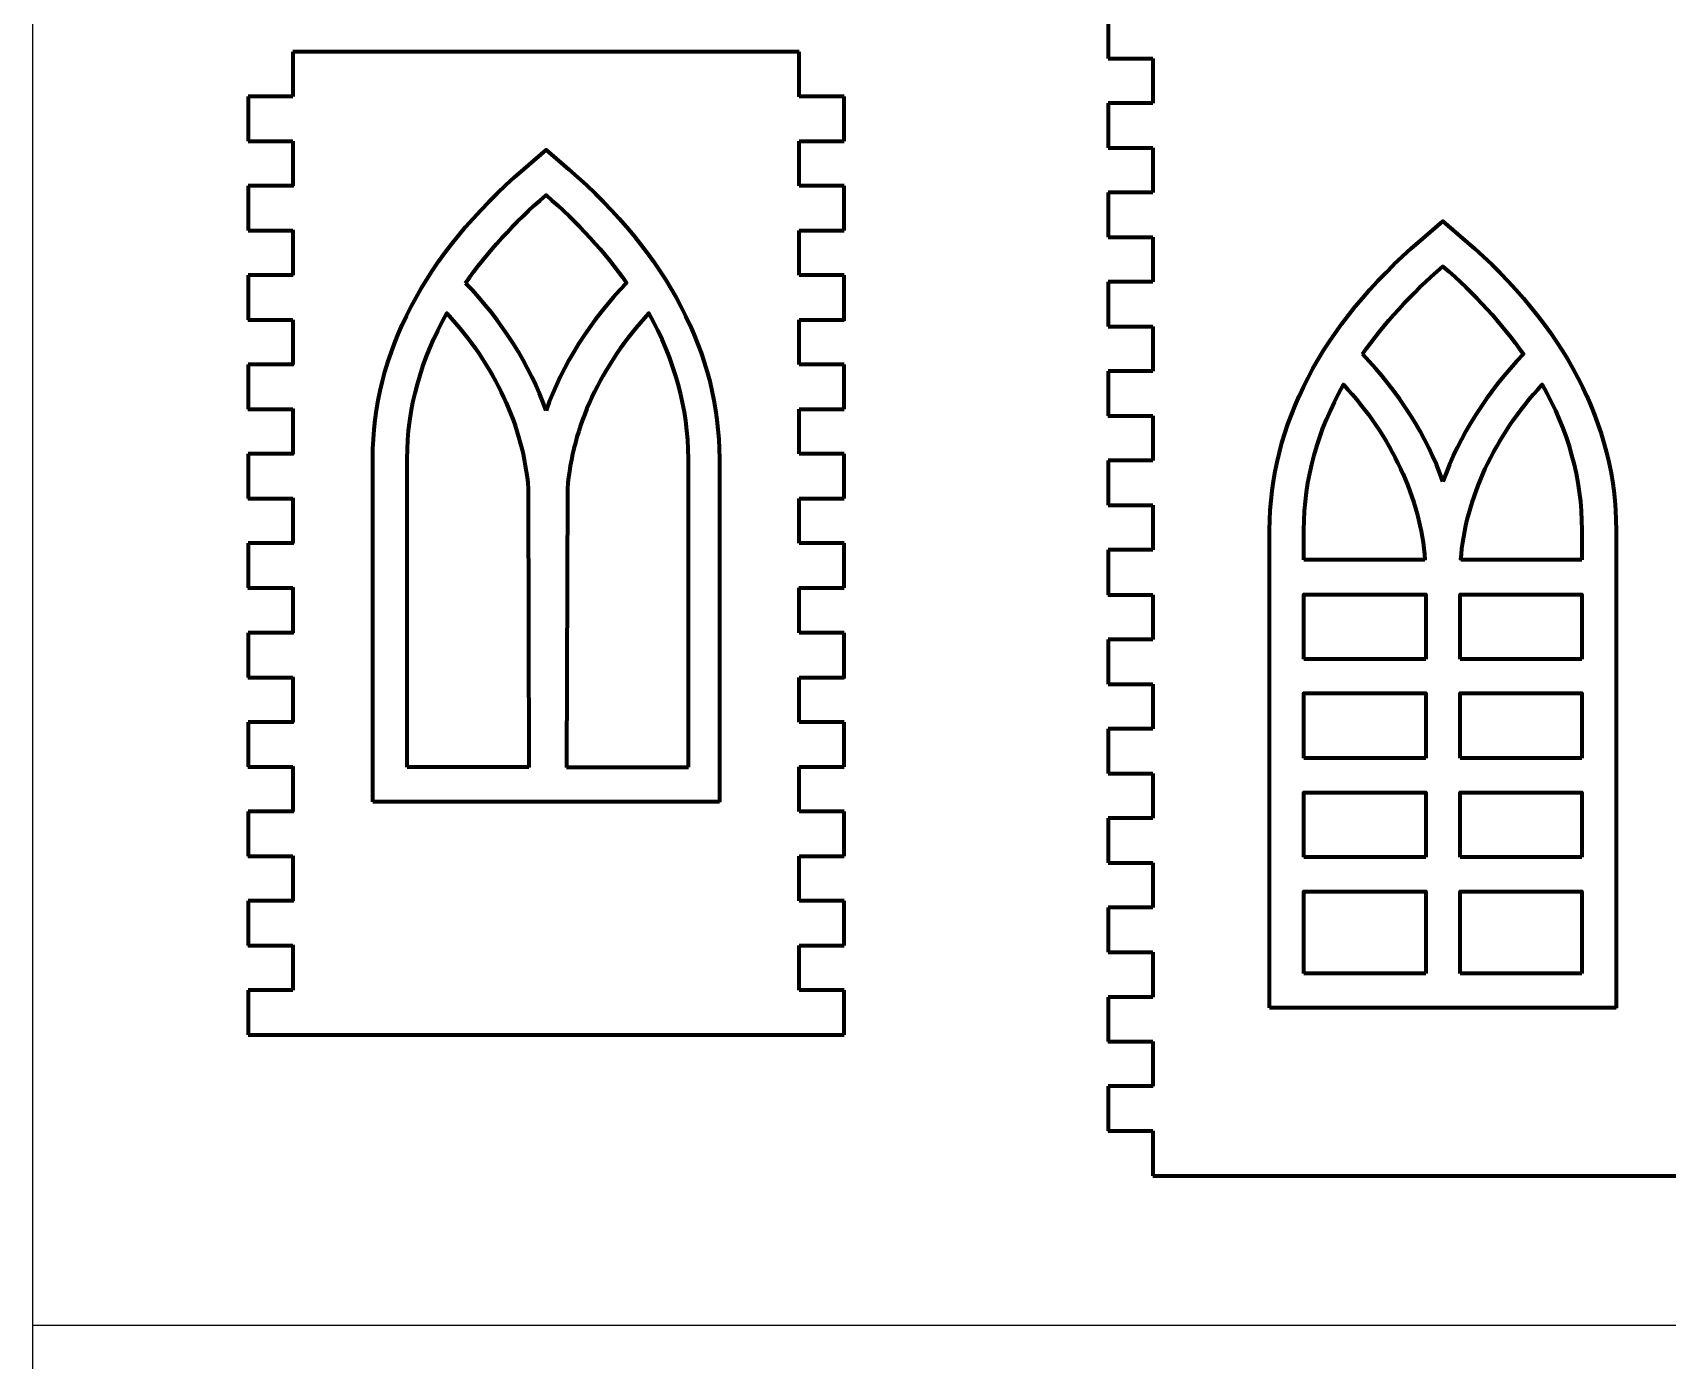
# Model space of a CAD drawing. Header units: centimetres. Extents: x 1569 to 2514, y -799 to -397.
# Drawn here: x 1568.6 to 1671, y -601.1 to -518 of the extents above; entities that cross this region are included whole.
import ezdxf

# ---------------------------------------------------------------- set-up
doc = ezdxf.new("R2010")
doc.units = ezdxf.units.CM
doc.header["$MEASUREMENT"] = 0
doc.layers.add('layer 1', color=7, linetype='Continuous')

msp = doc.modelspace()

# ---------------------------------------------------------------- linework, layer by layer
for p, q in [((1568.57, -398.93), (1568.57, -798.93)), ((1568.57, -598.93), (2018.57, -598.93))]:
    msp.add_line(p, q)
at = {"layer": 'layer 1', "lineweight": 80}
for points, knots in [([(1635.97, -516.77), (1635.97, -516.77), (1635.97, -516.77), (1635.97, -519.57), (1635.97, -519.57)], [0.372727273, 0.372727273, 0.372727273, 0.372727273, 0.372727283, 0.377272727, 0.377272727, 0.377272727, 0.377272727]), ([(1616.61, -519.15), (1616.61, -519.15), (1616.61, -519.15), (1584.88, -519.15), (1584.88, -519.15)], [0.04301075, 0.04301075, 0.04301075, 0.04301075, 0.04301076, 0.05376344, 0.05376344, 0.05376344, 0.05376344]), ([(1584.88, -519.15), (1584.88, -519.15), (1584.88, -519.15), (1584.88, -521.95), (1584.88, -521.95)], [0.05376344, 0.05376344, 0.05376344, 0.05376344, 0.05376345, 0.06451613, 0.06451613, 0.06451613, 0.06451613]), ([(1616.61, -521.95), (1616.61, -521.95), (1616.61, -521.95), (1616.61, -519.15), (1616.61, -519.15)], [0.03225806, 0.03225806, 0.03225806, 0.03225806, 0.03225807, 0.04301075, 0.04301075, 0.04301075, 0.04301075]), ([(1635.97, -519.57), (1635.97, -519.57), (1635.97, -519.57), (1638.77, -519.57), (1638.77, -519.57)], [0.377272727, 0.377272727, 0.377272727, 0.377272727, 0.377272737, 0.381818182, 0.381818182, 0.381818182, 0.381818182]), ([(1638.77, -519.57), (1638.77, -519.57), (1638.77, -519.57), (1638.77, -522.37), (1638.77, -522.37)], [0.381818182, 0.381818182, 0.381818182, 0.381818182, 0.381818192, 0.386363636, 0.386363636, 0.386363636, 0.386363636]), ([(1584.88, -521.95), (1584.88, -521.95), (1584.88, -521.95), (1582.08, -521.95), (1582.08, -521.95)], [0.07526882, 0.07526882, 0.07526882, 0.07526882, 0.07526883, 0.08602151, 0.08602151, 0.08602151, 0.08602151]), ([(1582.08, -521.95), (1582.08, -521.95), (1582.08, -521.95), (1582.08, -524.75), (1582.08, -524.75)], [0.08602151, 0.08602151, 0.08602151, 0.08602151, 0.08602152, 0.09677419, 0.09677419, 0.09677419, 0.09677419]), ([(1584.88, -521.95), (1584.88, -521.95), (1584.88, -521.95), (1584.88, -521.95), (1584.88, -521.95)], [0.06451613, 0.06451613, 0.06451613, 0.06451613, 0.06451614, 0.07526882, 0.07526882, 0.07526882, 0.07526882]), ([(1619.41, -521.95), (1619.41, -521.95), (1619.41, -521.95), (1616.61, -521.95), (1616.61, -521.95)], [0.01075269, 0.01075269, 0.01075269, 0.01075269, 0.0107527, 0.02150538, 0.02150538, 0.02150538, 0.02150538]), ([(1616.61, -521.95), (1616.61, -521.95), (1616.61, -521.95), (1616.61, -521.95), (1616.61, -521.95)], [0.02150538, 0.02150538, 0.02150538, 0.02150538, 0.02150539, 0.03225806, 0.03225806, 0.03225806, 0.03225806]), ([(1638.77, -522.37), (1638.77, -522.37), (1638.77, -522.37), (1635.97, -522.37), (1635.97, -522.37)], [0.386363636, 0.386363636, 0.386363636, 0.386363636, 0.386363646, 0.390909091, 0.390909091, 0.390909091, 0.390909091]), ([(1635.97, -522.37), (1635.97, -522.37), (1635.97, -522.37), (1635.97, -525.17), (1635.97, -525.17)], [0.390909091, 0.390909091, 0.390909091, 0.390909091, 0.390909101, 0.395454545, 0.395454545, 0.395454545, 0.395454545]), ([(1582.08, -524.75), (1582.08, -524.75), (1582.08, -524.75), (1584.88, -524.75), (1584.88, -524.75)], [0.09677419, 0.09677419, 0.09677419, 0.09677419, 0.0967742, 0.10752688, 0.10752688, 0.10752688, 0.10752688]), ([(1584.88, -524.75), (1584.88, -524.75), (1584.88, -524.75), (1584.88, -527.55), (1584.88, -527.55)], [0.10752688, 0.10752688, 0.10752688, 0.10752688, 0.10752689, 0.11827957, 0.11827957, 0.11827957, 0.11827957]), ([(1616.61, -527.55), (1616.61, -527.55), (1616.61, -527.55), (1616.61, -524.75), (1616.61, -524.75)], [0.96774194, 0.96774194, 0.96774194, 0.96774194, 0.96774195, 0.97849462, 0.97849462, 0.97849462, 0.97849462]), ([(1616.61, -524.75), (1616.61, -524.75), (1616.61, -524.75), (1619.41, -524.75), (1619.41, -524.75)], [0.97849462, 0.97849462, 0.97849462, 0.97849462, 0.97849463, 1, 1, 1, 1]), ([(1635.97, -525.17), (1635.97, -525.17), (1635.97, -525.17), (1638.77, -525.17), (1638.77, -525.17)], [0.395454545, 0.395454545, 0.395454545, 0.395454545, 0.395454555, 0.4, 0.4, 0.4, 0.4]), ([(1638.77, -525.17), (1638.77, -525.17), (1638.77, -525.17), (1638.77, -527.97), (1638.77, -527.97)], [0.4, 0.4, 0.4, 0.4, 0.40000001, 0.404545455, 0.404545455, 0.404545455, 0.404545455]), ([(1584.88, -527.55), (1584.88, -527.55), (1584.88, -527.55), (1582.08, -527.55), (1582.08, -527.55)], [0.11827957, 0.11827957, 0.11827957, 0.11827957, 0.11827958, 0.12903226, 0.12903226, 0.12903226, 0.12903226]), ([(1582.08, -527.55), (1582.08, -527.55), (1582.08, -527.55), (1582.08, -530.35), (1582.08, -530.35)], [0.12903226, 0.12903226, 0.12903226, 0.12903226, 0.12903227, 0.13978495, 0.13978495, 0.13978495, 0.13978495]), ([(1600.74, -528.14), (1600.74, -528.14), (1602.74, -529.86), (1604.44, -531.71), (1605.79, -533.65)], [0.2, 0.2, 0.2, 0.2, 0.2, 0.4, 0.4, 0.4, 0.4]), ([(1619.41, -527.55), (1619.41, -527.55), (1619.41, -527.55), (1616.61, -527.55), (1616.61, -527.55)], [0.95698925, 0.95698925, 0.95698925, 0.95698925, 0.95698926, 0.96774194, 0.96774194, 0.96774194, 0.96774194]), ([(1619.41, -530.35), (1619.41, -530.35), (1619.41, -530.35), (1619.41, -527.55), (1619.41, -527.55)], [0.94623656, 0.94623656, 0.94623656, 0.94623656, 0.94623657, 0.95698925, 0.95698925, 0.95698925, 0.95698925]), ([(1638.77, -527.97), (1638.77, -527.97), (1638.77, -527.97), (1635.97, -527.97), (1635.97, -527.97)], [0.404545455, 0.404545455, 0.404545455, 0.404545455, 0.404545465, 0.409090909, 0.409090909, 0.409090909, 0.409090909]), ([(1635.97, -527.97), (1635.97, -527.97), (1635.97, -527.97), (1635.97, -530.77), (1635.97, -530.77)], [0.409090909, 0.409090909, 0.409090909, 0.409090909, 0.409090919, 0.413636364, 0.413636364, 0.413636364, 0.413636364]), ([(1582.08, -530.35), (1582.08, -530.35), (1582.08, -530.35), (1584.88, -530.35), (1584.88, -530.35)], [0.13978495, 0.13978495, 0.13978495, 0.13978495, 0.13978496, 0.15053763, 0.15053763, 0.15053763, 0.15053763]), ([(1584.88, -530.35), (1584.88, -530.35), (1584.88, -530.35), (1584.88, -533.15), (1584.88, -533.15)], [0.15053763, 0.15053763, 0.15053763, 0.15053763, 0.15053764, 0.16129032, 0.16129032, 0.16129032, 0.16129032]), ([(1616.61, -533.15), (1616.61, -533.15), (1616.61, -533.15), (1616.61, -530.35), (1616.61, -530.35)], [0.92473118, 0.92473118, 0.92473118, 0.92473118, 0.92473119, 0.93548387, 0.93548387, 0.93548387, 0.93548387]), ([(1616.61, -530.35), (1616.61, -530.35), (1616.61, -530.35), (1619.41, -530.35), (1619.41, -530.35)], [0.93548387, 0.93548387, 0.93548387, 0.93548387, 0.93548388, 0.94623656, 0.94623656, 0.94623656, 0.94623656]), ([(1635.97, -530.77), (1635.97, -530.77), (1635.97, -530.77), (1638.77, -530.77), (1638.77, -530.77)], [0.413636364, 0.413636364, 0.413636364, 0.413636364, 0.413636374, 0.418181818, 0.418181818, 0.418181818, 0.418181818]), ([(1638.77, -530.77), (1638.77, -530.77), (1638.77, -530.77), (1638.77, -533.57), (1638.77, -533.57)], [0.418181818, 0.418181818, 0.418181818, 0.418181818, 0.418181828, 0.422727273, 0.422727273, 0.422727273, 0.422727273]), ([(1584.88, -533.15), (1584.88, -533.15), (1584.88, -533.15), (1582.08, -533.15), (1582.08, -533.15)], [0.16129032, 0.16129032, 0.16129032, 0.16129032, 0.16129033, 0.17204301, 0.17204301, 0.17204301, 0.17204301]), ([(1582.08, -533.15), (1582.08, -533.15), (1582.08, -533.15), (1582.08, -535.95), (1582.08, -535.95)], [0.17204301, 0.17204301, 0.17204301, 0.17204301, 0.17204302, 0.1827957, 0.1827957, 0.1827957, 0.1827957]), ([(1619.41, -533.15), (1619.41, -533.15), (1619.41, -533.15), (1616.61, -533.15), (1616.61, -533.15)], [0.91397849, 0.91397849, 0.91397849, 0.91397849, 0.9139785, 0.92473118, 0.92473118, 0.92473118, 0.92473118]), ([(1619.41, -535.95), (1619.41, -535.95), (1619.41, -535.95), (1619.41, -533.15), (1619.41, -533.15)], [0.90322581, 0.90322581, 0.90322581, 0.90322581, 0.90322582, 0.91397849, 0.91397849, 0.91397849, 0.91397849]), ([(1638.77, -533.57), (1638.77, -533.57), (1638.77, -533.57), (1635.97, -533.57), (1635.97, -533.57)], [0.422727273, 0.422727273, 0.422727273, 0.422727273, 0.422727283, 0.427272727, 0.427272727, 0.427272727, 0.427272727]), ([(1635.97, -533.57), (1635.97, -533.57), (1635.97, -533.57), (1635.97, -536.37), (1635.97, -536.37)], [0.427272727, 0.427272727, 0.427272727, 0.427272727, 0.427272737, 0.431818182, 0.431818182, 0.431818182, 0.431818182]), ([(1656.94, -532.6), (1656.94, -532.6), (1658.94, -534.32), (1660.63, -536.17), (1661.98, -538.11)], [0.2, 0.2, 0.2, 0.2, 0.2, 0.4, 0.4, 0.4, 0.4]), ([(1600.74, -541.63), (1600.74, -541.63), (1599.72, -538.77), (1598, -536.03), (1595.7, -533.65)], [0.6, 0.6, 0.6, 0.6, 0.6, 1, 1, 1, 1]), ([(1605.79, -533.65), (1605.79, -533.65), (1603.48, -536.03), (1601.76, -538.77), (1600.74, -541.63)], [0.4, 0.4, 0.4, 0.4, 0.4, 0.6, 0.6, 0.6, 0.6]), ([(1592.04, -544.65), (1592.04, -544.65), (1592.04, -541.47), (1592.91, -538.41), (1594.52, -535.54)], [0.2857143, 0.2857143, 0.2857143, 0.2857143, 0.2857143, 0.4285714, 0.4285714, 0.4285714, 0.4285714]), ([(1594.52, -535.54), (1594.52, -535.54), (1597.52, -538.78), (1599.33, -542.69), (1599.62, -546.53)], [0.4285714, 0.4285714, 0.4285714, 0.4285714, 0.4285714, 0.5714286, 0.5714286, 0.5714286, 0.5714286]), ([(1607.18, -535.54), (1607.18, -535.54), (1604.18, -538.78), (1602.37, -542.69), (1602.08, -546.53)], [0.4285714, 0.4285714, 0.4285714, 0.4285714, 0.4285714, 0.5714286, 0.5714286, 0.5714286, 0.5714286]), ([(1609.66, -544.65), (1609.66, -544.65), (1609.66, -541.47), (1608.79, -538.41), (1607.18, -535.54)], [0.2857143, 0.2857143, 0.2857143, 0.2857143, 0.2857143, 0.4285714, 0.4285714, 0.4285714, 0.4285714]), ([(1582.08, -535.95), (1582.08, -535.95), (1582.08, -535.95), (1584.88, -535.95), (1584.88, -535.95)], [0.1827957, 0.1827957, 0.1827957, 0.1827957, 0.18279571, 0.19354839, 0.19354839, 0.19354839, 0.19354839]), ([(1584.88, -535.95), (1584.88, -535.95), (1584.88, -535.95), (1584.88, -538.75), (1584.88, -538.75)], [0.19354839, 0.19354839, 0.19354839, 0.19354839, 0.1935484, 0.20430108, 0.20430108, 0.20430108, 0.20430108]), ([(1616.61, -538.75), (1616.61, -538.75), (1616.61, -538.75), (1616.61, -535.95), (1616.61, -535.95)], [0.88172043, 0.88172043, 0.88172043, 0.88172043, 0.88172044, 0.89247312, 0.89247312, 0.89247312, 0.89247312]), ([(1616.61, -535.95), (1616.61, -535.95), (1616.61, -535.95), (1619.41, -535.95), (1619.41, -535.95)], [0.89247312, 0.89247312, 0.89247312, 0.89247312, 0.89247313, 0.90322581, 0.90322581, 0.90322581, 0.90322581]), ([(1635.97, -536.37), (1635.97, -536.37), (1635.97, -536.37), (1638.77, -536.37), (1638.77, -536.37)], [0.431818182, 0.431818182, 0.431818182, 0.431818182, 0.431818192, 0.436363636, 0.436363636, 0.436363636, 0.436363636]), ([(1638.77, -536.37), (1638.77, -536.37), (1638.77, -536.37), (1638.77, -539.17), (1638.77, -539.17)], [0.436363636, 0.436363636, 0.436363636, 0.436363636, 0.436363646, 0.440909091, 0.440909091, 0.440909091, 0.440909091]), ([(1656.94, -546.08), (1656.94, -546.08), (1655.92, -543.23), (1654.2, -540.49), (1651.89, -538.11)], [0.6, 0.6, 0.6, 0.6, 0.6, 1, 1, 1, 1]), ([(1661.98, -538.11), (1661.98, -538.11), (1659.68, -540.49), (1657.96, -543.23), (1656.94, -546.08)], [0.4, 0.4, 0.4, 0.4, 0.4, 0.6, 0.6, 0.6, 0.6]), ([(1584.88, -538.75), (1584.88, -538.75), (1584.88, -538.75), (1582.08, -538.75), (1582.08, -538.75)], [0.20430108, 0.20430108, 0.20430108, 0.20430108, 0.20430109, 0.21505376, 0.21505376, 0.21505376, 0.21505376]), ([(1582.08, -538.75), (1582.08, -538.75), (1582.08, -538.75), (1582.08, -541.55), (1582.08, -541.55)], [0.21505376, 0.21505376, 0.21505376, 0.21505376, 0.21505377, 0.22580645, 0.22580645, 0.22580645, 0.22580645]), ([(1619.41, -538.75), (1619.41, -538.75), (1619.41, -538.75), (1616.61, -538.75), (1616.61, -538.75)], [0.87096774, 0.87096774, 0.87096774, 0.87096774, 0.87096775, 0.88172043, 0.88172043, 0.88172043, 0.88172043]), ([(1619.41, -541.55), (1619.41, -541.55), (1619.41, -541.55), (1619.41, -538.75), (1619.41, -538.75)], [0.86021505, 0.86021505, 0.86021505, 0.86021505, 0.86021506, 0.87096774, 0.87096774, 0.87096774, 0.87096774]), ([(1638.77, -539.17), (1638.77, -539.17), (1638.77, -539.17), (1635.97, -539.17), (1635.97, -539.17)], [0.440909091, 0.440909091, 0.440909091, 0.440909091, 0.440909101, 0.445454545, 0.445454545, 0.445454545, 0.445454545]), ([(1635.97, -539.17), (1635.97, -539.17), (1635.97, -539.17), (1635.97, -541.97), (1635.97, -541.97)], [0.445454545, 0.445454545, 0.445454545, 0.445454545, 0.445454555, 0.45, 0.45, 0.45, 0.45]), ([(1650.71, -540), (1650.71, -540), (1653.71, -543.24), (1655.53, -547.15), (1655.81, -550.99)], [0.1666667, 0.1666667, 0.1666667, 0.1666667, 0.1666667, 0.3333333, 0.3333333, 0.3333333, 0.3333333]), ([(1658.06, -550.99), (1658.06, -550.99), (1658.35, -547.15), (1660.16, -543.24), (1663.16, -540)], [0.2, 0.2, 0.2, 0.2, 0.2, 0.4, 0.4, 0.4, 0.4]), ([(1663.16, -540), (1663.16, -540), (1664.77, -542.87), (1665.64, -545.93), (1665.64, -549.11)], [0.4, 0.4, 0.4, 0.4, 0.4, 0.6, 0.6, 0.6, 0.6]), ([(1582.08, -541.55), (1582.08, -541.55), (1582.08, -541.55), (1584.88, -541.55), (1584.88, -541.55)], [0.22580645, 0.22580645, 0.22580645, 0.22580645, 0.22580646, 0.23655914, 0.23655914, 0.23655914, 0.23655914]), ([(1584.88, -541.55), (1584.88, -541.55), (1584.88, -541.55), (1584.88, -544.35), (1584.88, -544.35)], [0.23655914, 0.23655914, 0.23655914, 0.23655914, 0.23655915, 0.24731183, 0.24731183, 0.24731183, 0.24731183]), ([(1616.61, -544.35), (1616.61, -544.35), (1616.61, -544.35), (1616.61, -541.55), (1616.61, -541.55)], [0.83870968, 0.83870968, 0.83870968, 0.83870968, 0.83870969, 0.84946237, 0.84946237, 0.84946237, 0.84946237]), ([(1616.61, -541.55), (1616.61, -541.55), (1616.61, -541.55), (1619.41, -541.55), (1619.41, -541.55)], [0.84946237, 0.84946237, 0.84946237, 0.84946237, 0.84946238, 0.86021505, 0.86021505, 0.86021505, 0.86021505]), ([(1635.97, -541.97), (1635.97, -541.97), (1635.97, -541.97), (1638.77, -541.97), (1638.77, -541.97)], [0.45, 0.45, 0.45, 0.45, 0.45000001, 0.454545455, 0.454545455, 0.454545455, 0.454545455]), ([(1638.77, -541.97), (1638.77, -541.97), (1638.77, -541.97), (1638.77, -544.77), (1638.77, -544.77)], [0.454545455, 0.454545455, 0.454545455, 0.454545455, 0.454545465, 0.459090909, 0.459090909, 0.459090909, 0.459090909]), ([(1584.88, -544.35), (1584.88, -544.35), (1584.88, -544.35), (1582.08, -544.35), (1582.08, -544.35)], [0.24731183, 0.24731183, 0.24731183, 0.24731183, 0.24731184, 0.25806452, 0.25806452, 0.25806452, 0.25806452]), ([(1582.08, -544.35), (1582.08, -544.35), (1582.08, -544.35), (1582.08, -547.15), (1582.08, -547.15)], [0.25806452, 0.25806452, 0.25806452, 0.25806452, 0.25806453, 0.2688172, 0.2688172, 0.2688172, 0.2688172]), ([(1592.04, -546.53), (1592.04, -546.53), (1592.04, -546.53), (1592.04, -544.65), (1592.04, -544.65)], [0.1428571, 0.1428571, 0.1428571, 0.1428571, 0.1428572, 0.2857143, 0.2857143, 0.2857143, 0.2857143]), ([(1609.66, -546.53), (1609.66, -546.53), (1609.66, -546.53), (1609.66, -544.65), (1609.66, -544.65)], [0.1428571, 0.1428571, 0.1428571, 0.1428571, 0.1428572, 0.2857143, 0.2857143, 0.2857143, 0.2857143]), ([(1619.41, -544.35), (1619.41, -544.35), (1619.41, -544.35), (1616.61, -544.35), (1616.61, -544.35)], [0.82795699, 0.82795699, 0.82795699, 0.82795699, 0.827957, 0.83870968, 0.83870968, 0.83870968, 0.83870968]), ([(1619.41, -547.15), (1619.41, -547.15), (1619.41, -547.15), (1619.41, -544.35), (1619.41, -544.35)], [0.8172043, 0.8172043, 0.8172043, 0.8172043, 0.81720431, 0.82795699, 0.82795699, 0.82795699, 0.82795699]), ([(1638.77, -544.77), (1638.77, -544.77), (1638.77, -544.77), (1635.97, -544.77), (1635.97, -544.77)], [0.459090909, 0.459090909, 0.459090909, 0.459090909, 0.459090919, 0.463636364, 0.463636364, 0.463636364, 0.463636364]), ([(1635.97, -544.77), (1635.97, -544.77), (1635.97, -544.77), (1635.97, -547.57), (1635.97, -547.57)], [0.463636364, 0.463636364, 0.463636364, 0.463636364, 0.463636374, 0.468181818, 0.468181818, 0.468181818, 0.468181818]), ([(1599.62, -546.53), (1599.62, -546.53), (1599.62, -546.53), (1599.67, -563.98), (1599.67, -563.98)], [0.5714286, 0.5714286, 0.5714286, 0.5714286, 0.5714286, 0.7142857, 0.7142857, 0.7142857, 0.7142857]), ([(1602.08, -546.53), (1602.08, -546.53), (1602.08, -546.53), (1602.03, -563.98), (1602.03, -563.98)], [0.5714286, 0.5714286, 0.5714286, 0.5714286, 0.5714286, 0.7142857, 0.7142857, 0.7142857, 0.7142857]), ([(1582.08, -547.15), (1582.08, -547.15), (1582.08, -547.15), (1584.88, -547.15), (1584.88, -547.15)], [0.2688172, 0.2688172, 0.2688172, 0.2688172, 0.26881721, 0.27956989, 0.27956989, 0.27956989, 0.27956989]), ([(1584.88, -547.15), (1584.88, -547.15), (1584.88, -547.15), (1584.88, -549.95), (1584.88, -549.95)], [0.27956989, 0.27956989, 0.27956989, 0.27956989, 0.2795699, 0.29032258, 0.29032258, 0.29032258, 0.29032258]), ([(1616.61, -549.95), (1616.61, -549.95), (1616.61, -549.95), (1616.61, -547.15), (1616.61, -547.15)], [0.79569892, 0.79569892, 0.79569892, 0.79569892, 0.79569893, 0.80645161, 0.80645161, 0.80645161, 0.80645161]), ([(1616.61, -547.15), (1616.61, -547.15), (1616.61, -547.15), (1619.41, -547.15), (1619.41, -547.15)], [0.80645161, 0.80645161, 0.80645161, 0.80645161, 0.80645162, 0.8172043, 0.8172043, 0.8172043, 0.8172043]), ([(1635.97, -547.57), (1635.97, -547.57), (1635.97, -547.57), (1638.77, -547.57), (1638.77, -547.57)], [0.468181818, 0.468181818, 0.468181818, 0.468181818, 0.468181828, 0.472727273, 0.472727273, 0.472727273, 0.472727273]), ([(1638.77, -547.57), (1638.77, -547.57), (1638.77, -547.57), (1638.77, -550.37), (1638.77, -550.37)], [0.472727273, 0.472727273, 0.472727273, 0.472727273, 0.472727283, 0.477272727, 0.477272727, 0.477272727, 0.477272727]), ([(1584.88, -549.95), (1584.88, -549.95), (1584.88, -549.95), (1582.08, -549.95), (1582.08, -549.95)], [0.29032258, 0.29032258, 0.29032258, 0.29032258, 0.29032259, 0.30107527, 0.30107527, 0.30107527, 0.30107527]), ([(1582.08, -549.95), (1582.08, -549.95), (1582.08, -549.95), (1582.08, -552.75), (1582.08, -552.75)], [0.30107527, 0.30107527, 0.30107527, 0.30107527, 0.30107528, 0.31182796, 0.31182796, 0.31182796, 0.31182796]), ([(1619.41, -549.95), (1619.41, -549.95), (1619.41, -549.95), (1616.61, -549.95), (1616.61, -549.95)], [0.78494624, 0.78494624, 0.78494624, 0.78494624, 0.78494625, 0.79569892, 0.79569892, 0.79569892, 0.79569892]), ([(1619.41, -552.75), (1619.41, -552.75), (1619.41, -552.75), (1619.41, -549.95), (1619.41, -549.95)], [0.77419355, 0.77419355, 0.77419355, 0.77419355, 0.77419356, 0.78494624, 0.78494624, 0.78494624, 0.78494624]), ([(1648.23, -550.99), (1648.23, -550.99), (1648.23, -550.99), (1648.23, -549.11), (1648.23, -549.11)], [0.5, 0.5, 0.5, 0.5, 0.5, 0.6666667, 0.6666667, 0.6666667, 0.6666667]), ([(1665.64, -549.11), (1665.64, -549.11), (1665.64, -549.11), (1665.64, -550.99), (1665.64, -550.99)], [0.6, 0.6, 0.6, 0.6, 0.6, 1, 1, 1, 1]), ([(1638.77, -550.37), (1638.77, -550.37), (1638.77, -550.37), (1635.97, -550.37), (1635.97, -550.37)], [0.477272727, 0.477272727, 0.477272727, 0.477272727, 0.477272737, 0.481818182, 0.481818182, 0.481818182, 0.481818182]), ([(1635.97, -550.37), (1635.97, -550.37), (1635.97, -550.37), (1635.97, -553.17), (1635.97, -553.17)], [0.481818182, 0.481818182, 0.481818182, 0.481818182, 0.481818192, 0.486363636, 0.486363636, 0.486363636, 0.486363636]), ([(1655.81, -550.99), (1655.81, -550.99), (1655.81, -550.99), (1648.23, -550.99), (1648.23, -550.99)], [0.3333333, 0.3333333, 0.3333333, 0.3333333, 0.3333333, 0.5, 0.5, 0.5, 0.5]), ([(1582.08, -552.75), (1582.08, -552.75), (1582.08, -552.75), (1584.88, -552.75), (1584.88, -552.75)], [0.31182796, 0.31182796, 0.31182796, 0.31182796, 0.31182797, 0.32258065, 0.32258065, 0.32258065, 0.32258065]), ([(1584.88, -552.75), (1584.88, -552.75), (1584.88, -552.75), (1584.88, -555.55), (1584.88, -555.55)], [0.32258065, 0.32258065, 0.32258065, 0.32258065, 0.32258066, 0.33333333, 0.33333333, 0.33333333, 0.33333333]), ([(1616.61, -555.55), (1616.61, -555.55), (1616.61, -555.55), (1616.61, -552.75), (1616.61, -552.75)], [0.75268817, 0.75268817, 0.75268817, 0.75268817, 0.75268818, 0.76344086, 0.76344086, 0.76344086, 0.76344086]), ([(1616.61, -552.75), (1616.61, -552.75), (1616.61, -552.75), (1619.41, -552.75), (1619.41, -552.75)], [0.76344086, 0.76344086, 0.76344086, 0.76344086, 0.76344087, 0.77419355, 0.77419355, 0.77419355, 0.77419355]), ([(1635.97, -553.17), (1635.97, -553.17), (1635.97, -553.17), (1638.77, -553.17), (1638.77, -553.17)], [0.486363636, 0.486363636, 0.486363636, 0.486363636, 0.486363646, 0.490909091, 0.490909091, 0.490909091, 0.490909091]), ([(1638.77, -553.17), (1638.77, -553.17), (1638.77, -553.17), (1638.77, -555.97), (1638.77, -555.97)], [0.490909091, 0.490909091, 0.490909091, 0.490909091, 0.490909101, 0.495454545, 0.495454545, 0.495454545, 0.495454545]), ([(1648.23, -557.2), (1648.23, -557.2), (1648.23, -557.2), (1648.23, -553.15), (1648.23, -553.15)], [0.2, 0.2, 0.2, 0.2, 0.2, 0.4, 0.4, 0.4, 0.4]), ([(1648.23, -553.15), (1648.23, -553.15), (1648.23, -553.15), (1655.86, -553.15), (1655.86, -553.15)], [0.4, 0.4, 0.4, 0.4, 0.4, 0.6, 0.6, 0.6, 0.6]), ([(1655.86, -553.15), (1655.86, -553.15), (1655.86, -553.15), (1655.86, -557.2), (1655.86, -557.2)], [0.6, 0.6, 0.6, 0.6, 0.6, 1, 1, 1, 1]), ([(1658.01, -557.2), (1658.01, -557.2), (1658.01, -557.2), (1658.01, -553.15), (1658.01, -553.15)], [0.2, 0.2, 0.2, 0.2, 0.2, 0.4, 0.4, 0.4, 0.4]), ([(1658.01, -553.15), (1658.01, -553.15), (1658.01, -553.15), (1665.64, -553.15), (1665.64, -553.15)], [0.4, 0.4, 0.4, 0.4, 0.4, 0.6, 0.6, 0.6, 0.6]), ([(1665.64, -553.15), (1665.64, -553.15), (1665.64, -553.15), (1665.64, -557.2), (1665.64, -557.2)], [0.6, 0.6, 0.6, 0.6, 0.6, 1, 1, 1, 1]), ([(1584.88, -555.55), (1584.88, -555.55), (1584.88, -555.55), (1582.08, -555.55), (1582.08, -555.55)], [0.33333333, 0.33333333, 0.33333333, 0.33333333, 0.33333334, 0.34408602, 0.34408602, 0.34408602, 0.34408602]), ([(1582.08, -555.55), (1582.08, -555.55), (1582.08, -555.55), (1582.08, -558.35), (1582.08, -558.35)], [0.34408602, 0.34408602, 0.34408602, 0.34408602, 0.34408603, 0.35483871, 0.35483871, 0.35483871, 0.35483871]), ([(1619.41, -555.55), (1619.41, -555.55), (1619.41, -555.55), (1616.61, -555.55), (1616.61, -555.55)], [0.74193548, 0.74193548, 0.74193548, 0.74193548, 0.74193549, 0.75268817, 0.75268817, 0.75268817, 0.75268817]), ([(1619.41, -558.35), (1619.41, -558.35), (1619.41, -558.35), (1619.41, -555.55), (1619.41, -555.55)], [0.7311828, 0.7311828, 0.7311828, 0.7311828, 0.73118281, 0.74193548, 0.74193548, 0.74193548, 0.74193548]), ([(1638.77, -555.97), (1638.77, -555.97), (1638.77, -555.97), (1635.97, -555.97), (1635.97, -555.97)], [0.495454545, 0.495454545, 0.495454545, 0.495454545, 0.495454555, 0.5, 0.5, 0.5, 0.5]), ([(1635.97, -555.97), (1635.97, -555.97), (1635.97, -555.97), (1635.97, -558.77), (1635.97, -558.77)], [0.5, 0.5, 0.5, 0.5, 0.50000001, 0.504545455, 0.504545455, 0.504545455, 0.504545455]), ([(1582.08, -558.35), (1582.08, -558.35), (1582.08, -558.35), (1584.88, -558.35), (1584.88, -558.35)], [0.35483871, 0.35483871, 0.35483871, 0.35483871, 0.35483872, 0.3655914, 0.3655914, 0.3655914, 0.3655914]), ([(1584.88, -558.35), (1584.88, -558.35), (1584.88, -558.35), (1584.88, -561.15), (1584.88, -561.15)], [0.3655914, 0.3655914, 0.3655914, 0.3655914, 0.36559141, 0.37634409, 0.37634409, 0.37634409, 0.37634409]), ([(1616.61, -561.15), (1616.61, -561.15), (1616.61, -561.15), (1616.61, -558.35), (1616.61, -558.35)], [0.70967742, 0.70967742, 0.70967742, 0.70967742, 0.70967743, 0.72043011, 0.72043011, 0.72043011, 0.72043011]), ([(1616.61, -558.35), (1616.61, -558.35), (1616.61, -558.35), (1619.41, -558.35), (1619.41, -558.35)], [0.72043011, 0.72043011, 0.72043011, 0.72043011, 0.72043012, 0.7311828, 0.7311828, 0.7311828, 0.7311828]), ([(1635.97, -558.77), (1635.97, -558.77), (1635.97, -558.77), (1638.77, -558.77), (1638.77, -558.77)], [0.504545455, 0.504545455, 0.504545455, 0.504545455, 0.504545465, 0.509090909, 0.509090909, 0.509090909, 0.509090909]), ([(1638.77, -558.77), (1638.77, -558.77), (1638.77, -558.77), (1638.77, -561.57), (1638.77, -561.57)], [0.509090909, 0.509090909, 0.509090909, 0.509090909, 0.509090919, 0.513636364, 0.513636364, 0.513636364, 0.513636364]), ([(1648.23, -563.41), (1648.23, -563.41), (1648.23, -563.41), (1648.23, -559.35), (1648.23, -559.35)], [0.2, 0.2, 0.2, 0.2, 0.2, 0.4, 0.4, 0.4, 0.4]), ([(1648.23, -559.35), (1648.23, -559.35), (1648.23, -559.35), (1655.86, -559.35), (1655.86, -559.35)], [0.4, 0.4, 0.4, 0.4, 0.4, 0.6, 0.6, 0.6, 0.6]), ([(1655.86, -559.35), (1655.86, -559.35), (1655.86, -559.35), (1655.86, -563.41), (1655.86, -563.41)], [0.6, 0.6, 0.6, 0.6, 0.6, 1, 1, 1, 1]), ([(1658.01, -563.41), (1658.01, -563.41), (1658.01, -563.41), (1658.01, -559.35), (1658.01, -559.35)], [0.2, 0.2, 0.2, 0.2, 0.2, 0.4, 0.4, 0.4, 0.4]), ([(1658.01, -559.35), (1658.01, -559.35), (1658.01, -559.35), (1665.64, -559.35), (1665.64, -559.35)], [0.4, 0.4, 0.4, 0.4, 0.4, 0.6, 0.6, 0.6, 0.6]), ([(1665.64, -559.35), (1665.64, -559.35), (1665.64, -559.35), (1665.64, -563.41), (1665.64, -563.41)], [0.6, 0.6, 0.6, 0.6, 0.6, 1, 1, 1, 1]), ([(1584.88, -561.15), (1584.88, -561.15), (1584.88, -561.15), (1582.08, -561.15), (1582.08, -561.15)], [0.37634409, 0.37634409, 0.37634409, 0.37634409, 0.3763441, 0.38709677, 0.38709677, 0.38709677, 0.38709677]), ([(1582.08, -561.15), (1582.08, -561.15), (1582.08, -561.15), (1582.08, -563.95), (1582.08, -563.95)], [0.38709677, 0.38709677, 0.38709677, 0.38709677, 0.38709678, 0.39784946, 0.39784946, 0.39784946, 0.39784946]), ([(1619.41, -561.15), (1619.41, -561.15), (1619.41, -561.15), (1616.61, -561.15), (1616.61, -561.15)], [0.69892473, 0.69892473, 0.69892473, 0.69892473, 0.69892474, 0.70967742, 0.70967742, 0.70967742, 0.70967742]), ([(1619.41, -563.95), (1619.41, -563.95), (1619.41, -563.95), (1619.41, -561.15), (1619.41, -561.15)], [0.68817204, 0.68817204, 0.68817204, 0.68817204, 0.68817205, 0.69892473, 0.69892473, 0.69892473, 0.69892473]), ([(1638.77, -561.57), (1638.77, -561.57), (1638.77, -561.57), (1635.97, -561.57), (1635.97, -561.57)], [0.513636364, 0.513636364, 0.513636364, 0.513636364, 0.513636374, 0.518181818, 0.518181818, 0.518181818, 0.518181818]), ([(1635.97, -561.57), (1635.97, -561.57), (1635.97, -561.57), (1635.97, -564.37), (1635.97, -564.37)], [0.518181818, 0.518181818, 0.518181818, 0.518181818, 0.518181828, 0.522727273, 0.522727273, 0.522727273, 0.522727273]), ([(1582.08, -563.95), (1582.08, -563.95), (1582.08, -563.95), (1584.88, -563.95), (1584.88, -563.95)], [0.39784946, 0.39784946, 0.39784946, 0.39784946, 0.39784947, 0.40860215, 0.40860215, 0.40860215, 0.40860215]), ([(1584.88, -563.95), (1584.88, -563.95), (1584.88, -563.95), (1584.88, -566.75), (1584.88, -566.75)], [0.40860215, 0.40860215, 0.40860215, 0.40860215, 0.40860216, 0.41935484, 0.41935484, 0.41935484, 0.41935484]), ([(1599.67, -563.98), (1599.67, -563.98), (1599.67, -563.98), (1592.04, -563.98), (1592.04, -563.98)], [0.7142857, 0.7142857, 0.7142857, 0.7142857, 0.7142857, 1, 1, 1, 1]), ([(1602.03, -563.98), (1602.03, -563.98), (1602.03, -563.98), (1609.66, -563.98), (1609.66, -563.98)], [0.7142857, 0.7142857, 0.7142857, 0.7142857, 0.7142857, 1, 1, 1, 1]), ([(1616.61, -566.75), (1616.61, -566.75), (1616.61, -566.75), (1616.61, -563.95), (1616.61, -563.95)], [0.66666667, 0.66666667, 0.66666667, 0.66666667, 0.66666668, 0.67741935, 0.67741935, 0.67741935, 0.67741935]), ([(1616.61, -563.95), (1616.61, -563.95), (1616.61, -563.95), (1619.41, -563.95), (1619.41, -563.95)], [0.67741935, 0.67741935, 0.67741935, 0.67741935, 0.67741936, 0.68817204, 0.68817204, 0.68817204, 0.68817204]), ([(1635.97, -564.37), (1635.97, -564.37), (1635.97, -564.37), (1638.77, -564.37), (1638.77, -564.37)], [0.522727273, 0.522727273, 0.522727273, 0.522727273, 0.522727283, 0.527272727, 0.527272727, 0.527272727, 0.527272727]), ([(1638.77, -564.37), (1638.77, -564.37), (1638.77, -564.37), (1638.77, -567.17), (1638.77, -567.17)], [0.527272727, 0.527272727, 0.527272727, 0.527272727, 0.527272737, 0.531818182, 0.531818182, 0.531818182, 0.531818182]), ([(1648.23, -569.61), (1648.23, -569.61), (1648.23, -569.61), (1648.23, -565.56), (1648.23, -565.56)], [0.2, 0.2, 0.2, 0.2, 0.2, 0.4, 0.4, 0.4, 0.4]), ([(1648.23, -565.56), (1648.23, -565.56), (1648.23, -565.56), (1655.86, -565.56), (1655.86, -565.56)], [0.4, 0.4, 0.4, 0.4, 0.4, 0.6, 0.6, 0.6, 0.6]), ([(1655.86, -565.56), (1655.86, -565.56), (1655.86, -565.56), (1655.86, -569.61), (1655.86, -569.61)], [0.6, 0.6, 0.6, 0.6, 0.6, 1, 1, 1, 1]), ([(1658.01, -569.61), (1658.01, -569.61), (1658.01, -569.61), (1658.01, -565.56), (1658.01, -565.56)], [0.2, 0.2, 0.2, 0.2, 0.2, 0.4, 0.4, 0.4, 0.4]), ([(1658.01, -565.56), (1658.01, -565.56), (1658.01, -565.56), (1665.64, -565.56), (1665.64, -565.56)], [0.4, 0.4, 0.4, 0.4, 0.4, 0.6, 0.6, 0.6, 0.6]), ([(1665.64, -565.56), (1665.64, -565.56), (1665.64, -565.56), (1665.64, -569.61), (1665.64, -569.61)], [0.6, 0.6, 0.6, 0.6, 0.6, 1, 1, 1, 1]), ([(1584.88, -566.75), (1584.88, -566.75), (1584.88, -566.75), (1582.08, -566.75), (1582.08, -566.75)], [0.41935484, 0.41935484, 0.41935484, 0.41935484, 0.41935485, 0.43010753, 0.43010753, 0.43010753, 0.43010753]), ([(1582.08, -566.75), (1582.08, -566.75), (1582.08, -566.75), (1582.08, -569.55), (1582.08, -569.55)], [0.43010753, 0.43010753, 0.43010753, 0.43010753, 0.43010754, 0.44086022, 0.44086022, 0.44086022, 0.44086022]), ([(1619.41, -566.75), (1619.41, -566.75), (1619.41, -566.75), (1616.61, -566.75), (1616.61, -566.75)], [0.65591398, 0.65591398, 0.65591398, 0.65591398, 0.65591399, 0.66666667, 0.66666667, 0.66666667, 0.66666667]), ([(1619.41, -569.55), (1619.41, -569.55), (1619.41, -569.55), (1619.41, -566.75), (1619.41, -566.75)], [0.64516129, 0.64516129, 0.64516129, 0.64516129, 0.6451613, 0.65591398, 0.65591398, 0.65591398, 0.65591398]), ([(1638.77, -567.17), (1638.77, -567.17), (1638.77, -567.17), (1635.97, -567.17), (1635.97, -567.17)], [0.531818182, 0.531818182, 0.531818182, 0.531818182, 0.531818192, 0.536363636, 0.536363636, 0.536363636, 0.536363636]), ([(1635.97, -567.17), (1635.97, -567.17), (1635.97, -567.17), (1635.97, -569.97), (1635.97, -569.97)], [0.536363636, 0.536363636, 0.536363636, 0.536363636, 0.536363646, 0.540909091, 0.540909091, 0.540909091, 0.540909091]), ([(1582.08, -569.55), (1582.08, -569.55), (1582.08, -569.55), (1584.88, -569.55), (1584.88, -569.55)], [0.44086022, 0.44086022, 0.44086022, 0.44086022, 0.44086023, 0.4516129, 0.4516129, 0.4516129, 0.4516129]), ([(1584.88, -569.55), (1584.88, -569.55), (1584.88, -569.55), (1584.88, -572.35), (1584.88, -572.35)], [0.4516129, 0.4516129, 0.4516129, 0.4516129, 0.45161291, 0.46236559, 0.46236559, 0.46236559, 0.46236559]), ([(1616.61, -572.35), (1616.61, -572.35), (1616.61, -572.35), (1616.61, -569.55), (1616.61, -569.55)], [0.62365591, 0.62365591, 0.62365591, 0.62365591, 0.62365592, 0.6344086, 0.6344086, 0.6344086, 0.6344086]), ([(1616.61, -569.55), (1616.61, -569.55), (1616.61, -569.55), (1619.41, -569.55), (1619.41, -569.55)], [0.6344086, 0.6344086, 0.6344086, 0.6344086, 0.63440861, 0.64516129, 0.64516129, 0.64516129, 0.64516129]), ([(1635.97, -569.97), (1635.97, -569.97), (1635.97, -569.97), (1638.77, -569.97), (1638.77, -569.97)], [0.540909091, 0.540909091, 0.540909091, 0.540909091, 0.540909101, 0.545454545, 0.545454545, 0.545454545, 0.545454545]), ([(1638.77, -569.97), (1638.77, -569.97), (1638.77, -569.97), (1638.77, -572.77), (1638.77, -572.77)], [0.545454545, 0.545454545, 0.545454545, 0.545454545, 0.545454555, 0.55, 0.55, 0.55, 0.55]), ([(1584.88, -572.35), (1584.88, -572.35), (1584.88, -572.35), (1582.08, -572.35), (1582.08, -572.35)], [0.46236559, 0.46236559, 0.46236559, 0.46236559, 0.4623656, 0.47311828, 0.47311828, 0.47311828, 0.47311828]), ([(1582.08, -572.35), (1582.08, -572.35), (1582.08, -572.35), (1582.08, -575.15), (1582.08, -575.15)], [0.47311828, 0.47311828, 0.47311828, 0.47311828, 0.47311829, 0.48387097, 0.48387097, 0.48387097, 0.48387097]), ([(1619.41, -572.35), (1619.41, -572.35), (1619.41, -572.35), (1616.61, -572.35), (1616.61, -572.35)], [0.61290323, 0.61290323, 0.61290323, 0.61290323, 0.61290324, 0.62365591, 0.62365591, 0.62365591, 0.62365591]), ([(1619.41, -575.15), (1619.41, -575.15), (1619.41, -575.15), (1619.41, -572.35), (1619.41, -572.35)], [0.60215054, 0.60215054, 0.60215054, 0.60215054, 0.60215055, 0.61290323, 0.61290323, 0.61290323, 0.61290323]), ([(1648.23, -576.9), (1648.23, -576.9), (1648.23, -576.9), (1648.23, -571.77), (1648.23, -571.77)], [0.2, 0.2, 0.2, 0.2, 0.2, 0.4, 0.4, 0.4, 0.4]), ([(1648.23, -571.77), (1648.23, -571.77), (1648.23, -571.77), (1655.86, -571.77), (1655.86, -571.77)], [0.4, 0.4, 0.4, 0.4, 0.4, 0.6, 0.6, 0.6, 0.6]), ([(1655.86, -571.77), (1655.86, -571.77), (1655.86, -571.77), (1655.86, -576.9), (1655.86, -576.9)], [0.6, 0.6, 0.6, 0.6, 0.6, 1, 1, 1, 1]), ([(1658.01, -576.9), (1658.01, -576.9), (1658.01, -576.9), (1658.01, -571.77), (1658.01, -571.77)], [0.2, 0.2, 0.2, 0.2, 0.2, 0.4, 0.4, 0.4, 0.4]), ([(1658.01, -571.77), (1658.01, -571.77), (1658.01, -571.77), (1665.64, -571.77), (1665.64, -571.77)], [0.4, 0.4, 0.4, 0.4, 0.4, 0.6, 0.6, 0.6, 0.6]), ([(1665.64, -571.77), (1665.64, -571.77), (1665.64, -571.77), (1665.64, -576.9), (1665.64, -576.9)], [0.6, 0.6, 0.6, 0.6, 0.6, 1, 1, 1, 1]), ([(1638.77, -572.77), (1638.77, -572.77), (1638.77, -572.77), (1635.97, -572.77), (1635.97, -572.77)], [0.55, 0.55, 0.55, 0.55, 0.55000001, 0.554545455, 0.554545455, 0.554545455, 0.554545455]), ([(1635.97, -572.77), (1635.97, -572.77), (1635.97, -572.77), (1635.97, -575.57), (1635.97, -575.57)], [0.554545455, 0.554545455, 0.554545455, 0.554545455, 0.554545465, 0.559090909, 0.559090909, 0.559090909, 0.559090909]), ([(1582.08, -575.15), (1582.08, -575.15), (1582.08, -575.15), (1584.88, -575.15), (1584.88, -575.15)], [0.48387097, 0.48387097, 0.48387097, 0.48387097, 0.48387098, 0.49462366, 0.49462366, 0.49462366, 0.49462366]), ([(1584.88, -575.15), (1584.88, -575.15), (1584.88, -575.15), (1584.88, -577.95), (1584.88, -577.95)], [0.49462366, 0.49462366, 0.49462366, 0.49462366, 0.49462367, 0.50537634, 0.50537634, 0.50537634, 0.50537634]), ([(1616.61, -577.95), (1616.61, -577.95), (1616.61, -577.95), (1616.61, -575.15), (1616.61, -575.15)], [0.58064516, 0.58064516, 0.58064516, 0.58064516, 0.58064517, 0.59139785, 0.59139785, 0.59139785, 0.59139785]), ([(1616.61, -575.15), (1616.61, -575.15), (1616.61, -575.15), (1619.41, -575.15), (1619.41, -575.15)], [0.59139785, 0.59139785, 0.59139785, 0.59139785, 0.59139786, 0.60215054, 0.60215054, 0.60215054, 0.60215054]), ([(1635.97, -575.57), (1635.97, -575.57), (1635.97, -575.57), (1638.77, -575.57), (1638.77, -575.57)], [0.559090909, 0.559090909, 0.559090909, 0.559090909, 0.559090919, 0.563636364, 0.563636364, 0.563636364, 0.563636364]), ([(1638.77, -575.57), (1638.77, -575.57), (1638.77, -575.57), (1638.77, -578.38), (1638.77, -578.38)], [0.563636364, 0.563636364, 0.563636364, 0.563636364, 0.563636374, 0.568181818, 0.568181818, 0.568181818, 0.568181818]), ([(1584.88, -577.95), (1584.88, -577.95), (1584.88, -577.95), (1582.08, -577.95), (1582.08, -577.95)], [0.50537634, 0.50537634, 0.50537634, 0.50537634, 0.50537635, 0.51612903, 0.51612903, 0.51612903, 0.51612903]), ([(1582.08, -577.95), (1582.08, -577.95), (1582.08, -577.95), (1582.08, -580.75), (1582.08, -580.75)], [0.51612903, 0.51612903, 0.51612903, 0.51612903, 0.51612904, 0.52688172, 0.52688172, 0.52688172, 0.52688172]), ([(1619.41, -577.95), (1619.41, -577.95), (1619.41, -577.95), (1616.61, -577.95), (1616.61, -577.95)], [0.56989247, 0.56989247, 0.56989247, 0.56989247, 0.56989248, 0.58064516, 0.58064516, 0.58064516, 0.58064516]), ([(1619.41, -580.75), (1619.41, -580.75), (1619.41, -580.75), (1619.41, -577.95), (1619.41, -577.95)], [0.55913978, 0.55913978, 0.55913978, 0.55913978, 0.55913979, 0.56989247, 0.56989247, 0.56989247, 0.56989247]), ([(1638.77, -578.38), (1638.77, -578.38), (1638.77, -578.38), (1635.97, -578.38), (1635.97, -578.38)], [0.568181818, 0.568181818, 0.568181818, 0.568181818, 0.568181828, 0.572727273, 0.572727273, 0.572727273, 0.572727273]), ([(1635.97, -578.38), (1635.97, -578.38), (1635.97, -578.38), (1635.97, -581.17), (1635.97, -581.17)], [0.572727273, 0.572727273, 0.572727273, 0.572727273, 0.572727283, 0.577272727, 0.577272727, 0.577272727, 0.577272727]), ([(1582.08, -580.75), (1582.08, -580.75), (1582.08, -580.75), (1584.88, -580.75), (1584.88, -580.75)], [0.52688172, 0.52688172, 0.52688172, 0.52688172, 0.52688173, 0.53763441, 0.53763441, 0.53763441, 0.53763441]), ([(1584.88, -580.75), (1584.88, -580.75), (1584.88, -580.75), (1616.61, -580.75), (1616.61, -580.75)], [0.53763441, 0.53763441, 0.53763441, 0.53763441, 0.53763442, 0.5483871, 0.5483871, 0.5483871, 0.5483871]), ([(1616.61, -580.75), (1616.61, -580.75), (1616.61, -580.75), (1619.41, -580.75), (1619.41, -580.75)], [0.5483871, 0.5483871, 0.5483871, 0.5483871, 0.54838711, 0.55913978, 0.55913978, 0.55913978, 0.55913978]), ([(1635.97, -581.17), (1635.97, -581.17), (1635.97, -581.17), (1638.77, -581.17), (1638.77, -581.17)], [0.577272727, 0.577272727, 0.577272727, 0.577272727, 0.577272737, 0.581818182, 0.581818182, 0.581818182, 0.581818182]), ([(1638.77, -581.17), (1638.77, -581.17), (1638.77, -581.17), (1638.77, -583.97), (1638.77, -583.97)], [0.581818182, 0.581818182, 0.581818182, 0.581818182, 0.581818192, 0.586363636, 0.586363636, 0.586363636, 0.586363636]), ([(1638.77, -583.97), (1638.77, -583.97), (1638.77, -583.97), (1635.97, -583.97), (1635.97, -583.97)], [0.586363636, 0.586363636, 0.586363636, 0.586363636, 0.586363646, 0.590909091, 0.590909091, 0.590909091, 0.590909091]), ([(1635.97, -583.97), (1635.97, -583.97), (1635.97, -583.97), (1635.97, -586.77), (1635.97, -586.77)], [0.590909091, 0.590909091, 0.590909091, 0.590909091, 0.590909101, 0.595454545, 0.595454545, 0.595454545, 0.595454545]), ([(1635.97, -586.77), (1635.97, -586.77), (1635.97, -586.77), (1638.77, -586.77), (1638.77, -586.77)], [0.595454545, 0.595454545, 0.595454545, 0.595454545, 0.595454555, 0.6, 0.6, 0.6, 0.6]), ([(1638.77, -586.77), (1638.77, -586.77), (1638.77, -586.77), (1638.77, -586.78), (1638.77, -586.78)], [0.6, 0.6, 0.6, 0.6, 0.60000001, 0.604545455, 0.604545455, 0.604545455, 0.604545455]), ([(1638.77, -586.78), (1638.77, -586.78), (1638.77, -586.78), (1638.77, -589.57), (1638.77, -589.57)], [0.604545455, 0.604545455, 0.604545455, 0.604545455, 0.604545465, 0.609090909, 0.609090909, 0.609090909, 0.609090909]), ([(1638.77, -589.57), (1638.77, -589.57), (1638.77, -589.57), (1701.3, -589.57), (1701.3, -589.57)], [0.609090909, 0.609090909, 0.609090909, 0.609090909, 0.609090919, 0.613636364, 0.613636364, 0.613636364, 0.613636364])]:
    msp.add_open_spline(points, degree=3, knots=knots, dxfattribs=at)
for points in [[(1619.41, -524.75), (1619.41, -524.75), (1619.41, -521.95), (1619.41, -521.95)], [(1595.7, -533.65), (1597.05, -531.71), (1598.74, -529.86), (1600.74, -528.14)], [(1651.89, -538.11), (1653.24, -536.17), (1654.94, -534.32), (1656.94, -532.6)], [(1648.23, -549.11), (1648.23, -545.93), (1649.1, -542.87), (1650.71, -540)], [(1592.04, -563.98), (1592.04, -563.98), (1592.04, -546.53), (1592.04, -546.53)], [(1609.66, -563.98), (1609.66, -563.98), (1609.66, -546.53), (1609.66, -546.53)], [(1665.64, -550.99), (1665.64, -550.99), (1658.06, -550.99), (1658.06, -550.99)], [(1655.86, -557.2), (1655.86, -557.2), (1648.23, -557.2), (1648.23, -557.2)], [(1665.64, -557.2), (1665.64, -557.2), (1658.01, -557.2), (1658.01, -557.2)], [(1655.86, -563.41), (1655.86, -563.41), (1648.23, -563.41), (1648.23, -563.41)], [(1665.64, -563.41), (1665.64, -563.41), (1658.01, -563.41), (1658.01, -563.41)], [(1655.86, -569.61), (1655.86, -569.61), (1648.23, -569.61), (1648.23, -569.61)], [(1665.64, -569.61), (1665.64, -569.61), (1658.01, -569.61), (1658.01, -569.61)], [(1655.86, -576.9), (1655.86, -576.9), (1648.23, -576.9), (1648.23, -576.9)], [(1665.64, -576.9), (1665.64, -576.9), (1658.01, -576.9), (1658.01, -576.9)]]:
    msp.add_open_spline(points, degree=3, dxfattribs=at)
at = {"layer": 'layer 1', "color": 242, "lineweight": 80}
for points, knots in [([(1599.34, -526.51), (1599.34, -526.51), (1599.34, -526.51), (1600.74, -525.3), (1600.74, -525.3)], [0.25, 0.25, 0.25, 0.25, 0.25, 0.375, 0.375, 0.375, 0.375]), ([(1600.74, -525.3), (1600.74, -525.3), (1600.74, -525.3), (1602.15, -526.51), (1602.15, -526.51)], [0.375, 0.375, 0.375, 0.375, 0.375, 0.5, 0.5, 0.5, 0.5]), ([(1589.88, -544.65), (1589.88, -544.65), (1589.88, -538.1), (1593.15, -531.83), (1599.34, -526.51)], [0.125, 0.125, 0.125, 0.125, 0.125, 0.25, 0.25, 0.25, 0.25]), ([(1602.15, -526.51), (1602.15, -526.51), (1608.33, -531.83), (1611.6, -538.1), (1611.6, -544.65)], [0.5, 0.5, 0.5, 0.5, 0.5, 0.625, 0.625, 0.625, 0.625]), ([(1655.53, -530.97), (1655.53, -530.97), (1655.53, -530.97), (1656.94, -529.76), (1656.94, -529.76)], [0.25, 0.25, 0.25, 0.25, 0.25, 0.375, 0.375, 0.375, 0.375]), ([(1656.94, -529.76), (1656.94, -529.76), (1656.94, -529.76), (1658.34, -530.97), (1658.34, -530.97)], [0.375, 0.375, 0.375, 0.375, 0.375, 0.5, 0.5, 0.5, 0.5]), ([(1646.08, -549.11), (1646.08, -549.11), (1646.08, -542.56), (1649.35, -536.28), (1655.53, -530.97)], [0.125, 0.125, 0.125, 0.125, 0.125, 0.25, 0.25, 0.25, 0.25]), ([(1658.34, -530.97), (1658.34, -530.97), (1664.53, -536.29), (1667.79, -542.56), (1667.79, -549.11)], [0.5, 0.5, 0.5, 0.5, 0.5, 0.625, 0.625, 0.625, 0.625]), ([(1611.6, -544.65), (1611.6, -544.65), (1611.6, -544.65), (1611.6, -566.14), (1611.6, -566.14)], [0.625, 0.625, 0.625, 0.625, 0.625, 0.75, 0.75, 0.75, 0.75]), ([(1667.79, -549.11), (1667.79, -549.11), (1667.79, -549.11), (1667.79, -579.05), (1667.79, -579.05)], [0.625, 0.625, 0.625, 0.625, 0.625, 0.75, 0.75, 0.75, 0.75]), ([(1611.6, -566.14), (1611.6, -566.14), (1611.6, -566.14), (1589.88, -566.14), (1589.88, -566.14)], [0.75, 0.75, 0.75, 0.75, 0.75, 1, 1, 1, 1]), ([(1667.79, -579.05), (1667.79, -579.05), (1667.79, -579.05), (1646.08, -579.05), (1646.08, -579.05)], [0.75, 0.75, 0.75, 0.75, 0.75, 1, 1, 1, 1])]:
    msp.add_open_spline(points, degree=3, knots=knots, dxfattribs=at)
for points in [[(1589.88, -566.14), (1589.88, -566.14), (1589.88, -544.65), (1589.88, -544.65)], [(1646.08, -579.05), (1646.08, -579.05), (1646.08, -549.11), (1646.08, -549.11)]]:
    msp.add_open_spline(points, degree=3, dxfattribs=at)

doc.saveas('drawing.dxf')
